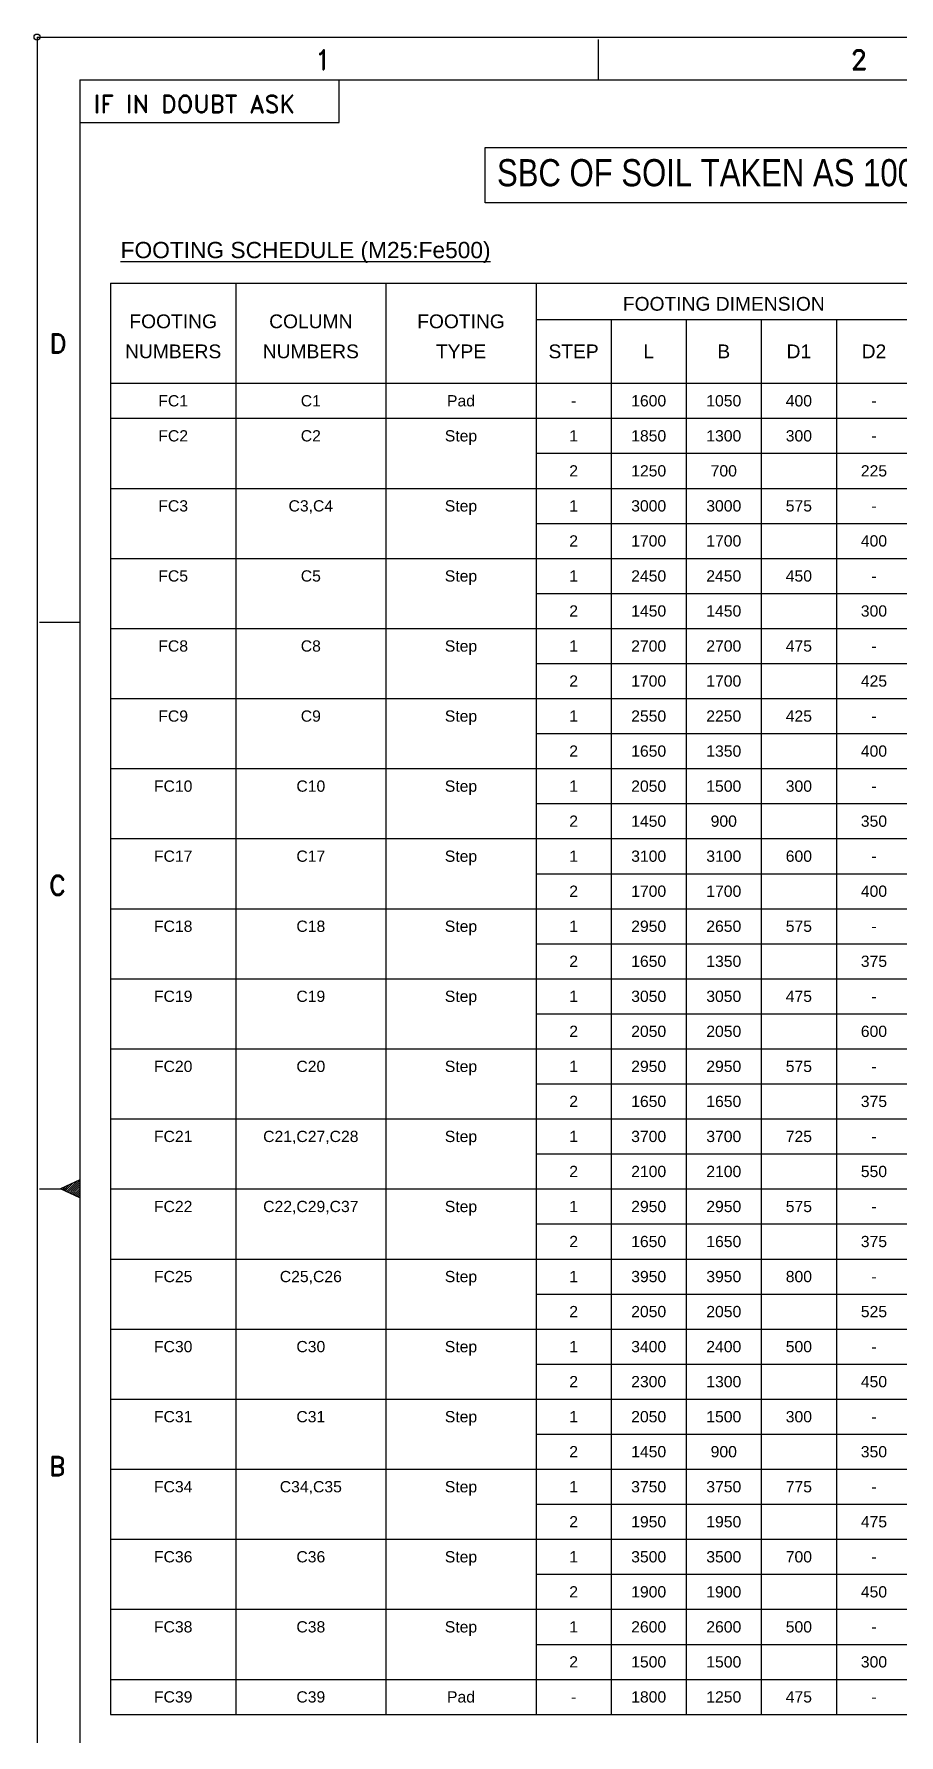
# Model space of a CAD drawing. Extents: x 1878645 to 3043969, y -1160829 to -603973.
# Drawn here: x 2199847 to 2217127, y -665230 to -631240 of the extents above; entities that cross this region are included whole.
import ezdxf
from ezdxf.enums import TextEntityAlignment as Align

# ---------------------------------------------------------------- set-up
doc = ezdxf.new("R2010")
doc.units = 0
doc.header["$LTSCALE"] = 100
for name, color, linetype in [('A-ANNO-TEXT', 8, 'Continuous'), ('Labels', 4, 'Continuous'), ('Schedule Border', 60, 'Continuous'), ('Schedule Header', 4, 'Continuous'), ('Schedule Line', 60, 'Continuous'), ('Text', 31, 'Continuous')]:
    doc.layers.add(name, color=color, linetype=linetype)
doc.styles.add('DIM-1', font='ARIALN.TTF')
doc.styles.add('ROMAND', font='romand__.ttf', dxfattribs={"height": 5})
doc.styles.add('SC-FGT2', font='sanss___.ttf')
doc.styles.add('SC-FTG1', font='sanss___.ttf')

# ---------------------------------------------------------------- blocks, each defined once
blk = doc.blocks.new('*X289')
at = {"color": 0}
for p, q in [((26761.61, 3279.03), (26761.63, 3279.06)), ((26761.63, 3279.06), (26761.71, 3279.13)), ((26761.8, 3278.94), (26761.92, 3279.06)), ((26761.92, 3279.06), (26762.24, 3279.38)), ((26761.99, 3278.85), (26762.2, 3279.06)), ((26762.19, 3278.76), (26762.48, 3279.06)), ((26762.2, 3279.06), (26762.76, 3279.62)), ((26762.38, 3278.67), (26762.77, 3279.06)), ((26762.48, 3279.06), (26763.29, 3279.87)), ((26762.57, 3278.58), (26763.05, 3279.06)), ((26762.77, 3279.06), (26763.82, 3280.11)), ((26762.77, 3278.49), (26763.33, 3279.06)), ((26762.96, 3278.4), (26763.61, 3279.06)), ((26763.05, 3279.06), (26764.22, 3280.23)), ((26763.15, 3278.31), (26763.9, 3279.06)), ((26763.33, 3279.06), (26764.22, 3279.94)), ((26763.35, 3278.22), (26764.18, 3279.06)), ((26763.54, 3278.14), (26764.22, 3278.81)), ((26763.61, 3279.06), (26764.22, 3279.66)), ((26763.73, 3278.05), (26764.22, 3278.53)), ((26763.9, 3279.06), (26764.22, 3279.38)), ((26763.93, 3277.96), (26764.22, 3278.25)), ((26764.18, 3279.06), (26764.22, 3279.1)), ((26764.12, 3277.87), (26764.22, 3277.96))]:
    blk.add_line(p, q, dxfattribs=at)

msp = doc.modelspace()

# ---------------------------------------------------------------- linework, layer by layer
at = {"color": 35}
for q in [(2199907.39436, -677821.42012), (2232517.54747, -631300.18979)]:
    msp.add_line((2199907.39436, -631300.18979), q, dxfattribs=at)
for p, q in [((2211117.1345, -631348.7168), (2211117.1345, -632157.50036)), ((2200764.70494, -632157.50036), (2200764.70494, -676964.10955)), ((2200764.70494, -632157.50036), (2231660.2369, -632157.50036)), ((2205940.35934, -633008.57019), (2205940.35934, -632157.50036)), ((2200764.70494, -633008.57019), (2205940.35934, -633008.57019)), ((2199955.92138, -642995.20006), (2200764.70494, -642995.20006)), ((2200764.70494, -654138.13082), (2200375.5712, -654318.16989)), ((2199955.92138, -654318.16989), (2200375.5712, -654318.16989)), ((2200764.70494, -654498.20895), (2200375.5712, -654318.16989))]:
    msp.add_line(p, q)
msp.add_circle((2199907.39436, -631300.18979), 60.03849)
at = {"layer": 'A-ANNO-TEXT', "color": 2}
msp.add_lwpolyline([(2208857.42852, -633504.66016), (2222921.30348, -633504.66016), (2222921.30348, -634616.07282), (2208857.42852, -634616.07282)], close=True, dxfattribs=at)
at = {"layer": 'Schedule Border'}
for p, q in [((2201377.18288, -636219.18421), (2231377.18288, -636219.18421)), ((2201377.18288, -636219.18421), (2201377.18288, -664819.18421)), ((2203877.18288, -636219.18421), (2203877.18288, -664819.18421)), ((2206877.18288, -636219.18421), (2206877.18288, -664819.18421)), ((2209877.18288, -636219.18421), (2209877.18288, -664819.18421)), ((2201377.18288, -638219.18421), (2231377.18288, -638219.18421))]:
    msp.add_line(p, q, dxfattribs=at)
at = {"layer": 'Schedule Line'}
for p, q in [((2209877.18288, -636944.18421), (2231377.18288, -636944.18421)), ((2211377.18288, -636944.18421), (2211377.18288, -664819.18421)), ((2212877.18288, -636944.18421), (2212877.18288, -664819.18421)), ((2214377.18288, -636944.18421), (2214377.18288, -664819.18421)), ((2215877.18288, -636944.18421), (2215877.18288, -664819.18421)), ((2201377.18288, -638919.18421), (2231377.18288, -638919.18421)), ((2209877.18288, -639619.18421), (2231377.18288, -639619.18421)), ((2201377.18288, -640319.18421), (2231377.18288, -640319.18421)), ((2209877.18288, -641019.18421), (2231377.18288, -641019.18421)), ((2201377.18288, -641719.18421), (2231377.18288, -641719.18421)), ((2209877.18288, -642419.18421), (2231377.18288, -642419.18421)), ((2201377.18288, -643119.18421), (2231377.18288, -643119.18421)), ((2201377.18288, -643119.18421), (2231377.18288, -643119.18421)), ((2209877.18288, -643819.18421), (2231377.18288, -643819.18421)), ((2201377.18288, -644519.18421), (2231377.18288, -644519.18421)), ((2209877.18288, -645219.18421), (2231377.18288, -645219.18421)), ((2201377.18288, -645919.18421), (2231377.18288, -645919.18421)), ((2209877.18288, -646619.18421), (2231377.18288, -646619.18421)), ((2201377.18288, -647319.18421), (2231377.18288, -647319.18421)), ((2209877.18288, -648019.18421), (2231377.18288, -648019.18421)), ((2201377.18288, -648719.18421), (2231377.18288, -648719.18421)), ((2209877.18288, -649419.18421), (2231377.18288, -649419.18421)), ((2201377.18288, -650119.18421), (2231377.18288, -650119.18421)), ((2209877.18288, -650819.18421), (2231377.18288, -650819.18421)), ((2201377.18288, -651519.18421), (2231377.18288, -651519.18421)), ((2209877.18288, -652219.18421), (2231377.18288, -652219.18421)), ((2201377.18288, -652919.18421), (2231377.18288, -652919.18421)), ((2209877.18288, -653619.18421), (2231377.18288, -653619.18421)), ((2201377.18288, -654319.18421), (2231377.18288, -654319.18421)), ((2209877.18288, -655019.18421), (2231377.18288, -655019.18421)), ((2201377.18288, -655719.18421), (2231377.18288, -655719.18421)), ((2201377.18288, -655719.18421), (2231377.18288, -655719.18421)), ((2209877.18288, -656419.18421), (2231377.18288, -656419.18421)), ((2201377.18288, -657119.18421), (2231377.18288, -657119.18421)), ((2209877.18288, -657819.18421), (2231377.18288, -657819.18421)), ((2201377.18288, -658519.18421), (2231377.18288, -658519.18421)), ((2209877.18288, -659219.18421), (2231377.18288, -659219.18421)), ((2201377.18288, -659919.18421), (2231377.18288, -659919.18421)), ((2201377.18288, -659919.18421), (2231377.18288, -659919.18421)), ((2209877.18288, -660619.18421), (2231377.18288, -660619.18421)), ((2201377.18288, -661319.18421), (2231377.18288, -661319.18421)), ((2209877.18288, -662019.18421), (2231377.18288, -662019.18421)), ((2201377.18288, -662719.18421), (2231377.18288, -662719.18421)), ((2209877.18288, -663419.18421), (2231377.18288, -663419.18421)), ((2201377.18288, -664119.18421), (2231377.18288, -664119.18421)), ((2201377.18288, -664819.18421), (2231377.18288, -664819.18421))]:
    msp.add_line(p, q, dxfattribs=at)

# ---------------------------------------------------------------- block references
at = {"xscale": 145.5810406692478, "yscale": 145.5810406692478, "zscale": 145.5810406692478}
msp.add_blockref('*X289', (-1695598.04648, -1131686.84131), dxfattribs=at)

# ---------------------------------------------------------------- texts
at = {"style": 'ROMAND'}
for s, height, p in [('1', 388.21611, (2205455.54209, -631946.96506)), ('2', 388.21611, (2216161.35434, -631946.96506)), ('IF IN DOUBT ASK', 349.3944976, (2201037.88756, -632812.5281)), ('D', 388.21611, (2200150.9003, -637618.18748)), ('C', 388.21611, (2200142.72435, -648445.82343)), ('B', 388.21611, (2200142.72435, -660052.15229))]:
    msp.add_text(s, height=height, dxfattribs=at).set_placement(p)
at = {"layer": 'A-ANNO-TEXT', "color": 2, "style": 'DIM-1'}
msp.add_text('  SBC OF SOIL TAKEN AS 100 T/Sq m  (TYPE-B)', height=541.9584, dxfattribs=at).set_placement((2208751.44465, -634282.25855))
at = {"layer": 'Labels', "style": 'SC-FTG1'}
msp.add_text('%%uFOOTING SCHEDULE (M25:Fe500)', height=325, dxfattribs=at).set_placement((2201577.18288, -635719.18421))
at = {"layer": 'Schedule Header', "style": 'SC-FTG1'}
for s, p in [('FOOTING DIMENSION', (2213627.18288, -636769.18421)), ('FOOTING', (2202627.18288, -637119.18421)), ('COLUMN', (2205377.18288, -637119.18421)), ('FOOTING', (2208377.18288, -637119.18421)), ('NUMBERS', (2202627.18288, -637719.18421)), ('NUMBERS', (2205377.18288, -637719.18421)), ('TYPE', (2208377.18288, -637719.18421)), ('STEP', (2210627.18288, -637719.18421)), ('L', (2212127.18288, -637719.18421)), ('B', (2213627.18288, -637719.18421)), ('D1', (2215127.18288, -637719.18421)), ('D2', (2216627.18288, -637719.18421))]:
    msp.add_text(s, height=275, dxfattribs=at).set_placement(p, align=Align.CENTER)
at = {"layer": 'Text', "style": 'SC-FGT2'}
for s, p in [('FC1', (2202627.18288, -638569.18421)), ('C1', (2205377.18288, -638569.18421)), ('Pad', (2208377.18288, -638569.18421)), ('-', (2210627.18288, -638569.18421)), ('1600', (2212127.18288, -638569.18421)), ('1050', (2213627.18288, -638569.18421)), ('400', (2215127.18288, -638569.18421)), ('-', (2216627.18288, -638569.18421)), ('FC2', (2202627.18288, -639269.18421)), ('C2', (2205377.18288, -639269.18421)), ('Step', (2208377.18288, -639269.18421)), ('1', (2210627.18288, -639269.18421)), ('1850', (2212127.18288, -639269.18421)), ('1300', (2213627.18288, -639269.18421)), ('300', (2215127.18288, -639269.18421)), ('-', (2216627.18288, -639269.18421)), ('2', (2210627.18288, -639969.18421)), ('1250', (2212127.18288, -639969.18421)), ('700', (2213627.18288, -639969.18421)), ('225', (2216627.18288, -639969.18421)), ('FC3', (2202627.18288, -640669.18421)), ('C3,C4', (2205377.18288, -640669.18421)), ('Step', (2208377.18288, -640669.18421)), ('1', (2210627.18288, -640669.18421)), ('3000', (2212127.18288, -640669.18421)), ('3000', (2213627.18288, -640669.18421)), ('575', (2215127.18288, -640669.18421)), ('-', (2216627.18288, -640669.18421)), ('2', (2210627.18288, -641369.18421)), ('1700', (2212127.18288, -641369.18421)), ('1700', (2213627.18288, -641369.18421)), ('400', (2216627.18288, -641369.18421)), ('FC5', (2202627.18288, -642069.18421)), ('C5', (2205377.18288, -642069.18421)), ('Step', (2208377.18288, -642069.18421)), ('1', (2210627.18288, -642069.18421)), ('2450', (2212127.18288, -642069.18421)), ('2450', (2213627.18288, -642069.18421)), ('450', (2215127.18288, -642069.18421)), ('-', (2216627.18288, -642069.18421)), ('2', (2210627.18288, -642769.18421)), ('1450', (2212127.18288, -642769.18421)), ('1450', (2213627.18288, -642769.18421)), ('300', (2216627.18288, -642769.18421)), ('FC8', (2202627.18288, -643469.18421)), ('C8', (2205377.18288, -643469.18421)), ('Step', (2208377.18288, -643469.18421)), ('1', (2210627.18288, -643469.18421)), ('2700', (2212127.18288, -643469.18421)), ('2700', (2213627.18288, -643469.18421)), ('475', (2215127.18288, -643469.18421)), ('-', (2216627.18288, -643469.18421)), ('2', (2210627.18288, -644169.18421)), ('1700', (2212127.18288, -644169.18421)), ('1700', (2213627.18288, -644169.18421)), ('425', (2216627.18288, -644169.18421)), ('FC9', (2202627.18288, -644869.18421)), ('C9', (2205377.18288, -644869.18421)), ('Step', (2208377.18288, -644869.18421)), ('1', (2210627.18288, -644869.18421)), ('2550', (2212127.18288, -644869.18421)), ('2250', (2213627.18288, -644869.18421)), ('425', (2215127.18288, -644869.18421)), ('-', (2216627.18288, -644869.18421)), ('2', (2210627.18288, -645569.18421)), ('1650', (2212127.18288, -645569.18421)), ('1350', (2213627.18288, -645569.18421)), ('400', (2216627.18288, -645569.18421)), ('FC10', (2202627.18288, -646269.18421)), ('C10', (2205377.18288, -646269.18421)), ('Step', (2208377.18288, -646269.18421)), ('1', (2210627.18288, -646269.18421)), ('2050', (2212127.18288, -646269.18421)), ('1500', (2213627.18288, -646269.18421)), ('300', (2215127.18288, -646269.18421)), ('-', (2216627.18288, -646269.18421)), ('2', (2210627.18288, -646969.18421)), ('1450', (2212127.18288, -646969.18421)), ('900', (2213627.18288, -646969.18421)), ('350', (2216627.18288, -646969.18421)), ('FC17', (2202627.18288, -647669.18421)), ('C17', (2205377.18288, -647669.18421)), ('Step', (2208377.18288, -647669.18421)), ('1', (2210627.18288, -647669.18421)), ('3100', (2212127.18288, -647669.18421)), ('3100', (2213627.18288, -647669.18421)), ('600', (2215127.18288, -647669.18421)), ('-', (2216627.18288, -647669.18421)), ('2', (2210627.18288, -648369.18421)), ('1700', (2212127.18288, -648369.18421)), ('1700', (2213627.18288, -648369.18421)), ('400', (2216627.18288, -648369.18421)), ('FC18', (2202627.18288, -649069.18421)), ('C18', (2205377.18288, -649069.18421)), ('Step', (2208377.18288, -649069.18421)), ('1', (2210627.18288, -649069.18421)), ('2950', (2212127.18288, -649069.18421)), ('2650', (2213627.18288, -649069.18421)), ('575', (2215127.18288, -649069.18421)), ('-', (2216627.18288, -649069.18421)), ('2', (2210627.18288, -649769.18421)), ('1650', (2212127.18288, -649769.18421)), ('1350', (2213627.18288, -649769.18421)), ('375', (2216627.18288, -649769.18421)), ('FC19', (2202627.18288, -650469.18421)), ('C19', (2205377.18288, -650469.18421)), ('Step', (2208377.18288, -650469.18421)), ('1', (2210627.18288, -650469.18421)), ('3050', (2212127.18288, -650469.18421)), ('3050', (2213627.18288, -650469.18421)), ('475', (2215127.18288, -650469.18421)), ('-', (2216627.18288, -650469.18421)), ('2', (2210627.18288, -651169.18421)), ('2050', (2212127.18288, -651169.18421)), ('2050', (2213627.18288, -651169.18421)), ('600', (2216627.18288, -651169.18421)), ('FC20', (2202627.18288, -651869.18421)), ('C20', (2205377.18288, -651869.18421)), ('Step', (2208377.18288, -651869.18421)), ('1', (2210627.18288, -651869.18421)), ('2950', (2212127.18288, -651869.18421)), ('2950', (2213627.18288, -651869.18421)), ('575', (2215127.18288, -651869.18421)), ('-', (2216627.18288, -651869.18421)), ('2', (2210627.18288, -652569.18421)), ('1650', (2212127.18288, -652569.18421)), ('1650', (2213627.18288, -652569.18421)), ('375', (2216627.18288, -652569.18421)), ('FC21', (2202627.18288, -653269.18421)), ('C21,C27,C28', (2205377.18288, -653269.18421)), ('Step', (2208377.18288, -653269.18421)), ('1', (2210627.18288, -653269.18421)), ('3700', (2212127.18288, -653269.18421)), ('3700', (2213627.18288, -653269.18421)), ('725', (2215127.18288, -653269.18421)), ('-', (2216627.18288, -653269.18421)), ('2', (2210627.18288, -653969.18421)), ('2100', (2212127.18288, -653969.18421)), ('2100', (2213627.18288, -653969.18421)), ('550', (2216627.18288, -653969.18421)), ('FC22', (2202627.18288, -654669.18421)), ('C22,C29,C37', (2205377.18288, -654669.18421)), ('Step', (2208377.18288, -654669.18421)), ('1', (2210627.18288, -654669.18421)), ('2950', (2212127.18288, -654669.18421)), ('2950', (2213627.18288, -654669.18421)), ('575', (2215127.18288, -654669.18421)), ('-', (2216627.18288, -654669.18421)), ('2', (2210627.18288, -655369.18421)), ('1650', (2212127.18288, -655369.18421)), ('1650', (2213627.18288, -655369.18421)), ('375', (2216627.18288, -655369.18421)), ('FC25', (2202627.18288, -656069.18421)), ('C25,C26', (2205377.18288, -656069.18421)), ('Step', (2208377.18288, -656069.18421)), ('1', (2210627.18288, -656069.18421)), ('3950', (2212127.18288, -656069.18421)), ('3950', (2213627.18288, -656069.18421)), ('800', (2215127.18288, -656069.18421)), ('-', (2216627.18288, -656069.18421)), ('2', (2210627.18288, -656769.18421)), ('2050', (2212127.18288, -656769.18421)), ('2050', (2213627.18288, -656769.18421)), ('525', (2216627.18288, -656769.18421)), ('FC30', (2202627.18288, -657469.18421)), ('C30', (2205377.18288, -657469.18421)), ('Step', (2208377.18288, -657469.18421)), ('1', (2210627.18288, -657469.18421)), ('3400', (2212127.18288, -657469.18421)), ('2400', (2213627.18288, -657469.18421)), ('500', (2215127.18288, -657469.18421)), ('-', (2216627.18288, -657469.18421)), ('2', (2210627.18288, -658169.18421)), ('2300', (2212127.18288, -658169.18421)), ('1300', (2213627.18288, -658169.18421)), ('450', (2216627.18288, -658169.18421)), ('FC31', (2202627.18288, -658869.18421)), ('C31', (2205377.18288, -658869.18421)), ('Step', (2208377.18288, -658869.18421)), ('1', (2210627.18288, -658869.18421)), ('2050', (2212127.18288, -658869.18421)), ('1500', (2213627.18288, -658869.18421)), ('300', (2215127.18288, -658869.18421)), ('-', (2216627.18288, -658869.18421)), ('2', (2210627.18288, -659569.18421)), ('1450', (2212127.18288, -659569.18421)), ('900', (2213627.18288, -659569.18421)), ('350', (2216627.18288, -659569.18421)), ('FC34', (2202627.18288, -660269.18421)), ('C34,C35', (2205377.18288, -660269.18421)), ('Step', (2208377.18288, -660269.18421)), ('1', (2210627.18288, -660269.18421)), ('3750', (2212127.18288, -660269.18421)), ('3750', (2213627.18288, -660269.18421)), ('775', (2215127.18288, -660269.18421)), ('-', (2216627.18288, -660269.18421)), ('2', (2210627.18288, -660969.18421)), ('1950', (2212127.18288, -660969.18421)), ('1950', (2213627.18288, -660969.18421)), ('475', (2216627.18288, -660969.18421)), ('FC36', (2202627.18288, -661669.18421)), ('C36', (2205377.18288, -661669.18421)), ('Step', (2208377.18288, -661669.18421)), ('1', (2210627.18288, -661669.18421)), ('3500', (2212127.18288, -661669.18421)), ('3500', (2213627.18288, -661669.18421)), ('700', (2215127.18288, -661669.18421)), ('-', (2216627.18288, -661669.18421)), ('2', (2210627.18288, -662369.18421)), ('1900', (2212127.18288, -662369.18421)), ('1900', (2213627.18288, -662369.18421)), ('450', (2216627.18288, -662369.18421)), ('FC38', (2202627.18288, -663069.18421)), ('C38', (2205377.18288, -663069.18421)), ('Step', (2208377.18288, -663069.18421)), ('1', (2210627.18288, -663069.18421)), ('2600', (2212127.18288, -663069.18421)), ('2600', (2213627.18288, -663069.18421)), ('500', (2215127.18288, -663069.18421)), ('-', (2216627.18288, -663069.18421)), ('2', (2210627.18288, -663769.18421)), ('1500', (2212127.18288, -663769.18421)), ('1500', (2213627.18288, -663769.18421)), ('300', (2216627.18288, -663769.18421)), ('FC39', (2202627.18288, -664469.18421)), ('C39', (2205377.18288, -664469.18421)), ('Pad', (2208377.18288, -664469.18421)), ('-', (2210627.18288, -664469.18421)), ('1800', (2212127.18288, -664469.18421)), ('1250', (2213627.18288, -664469.18421)), ('475', (2215127.18288, -664469.18421)), ('-', (2216627.18288, -664469.18421))]:
    msp.add_text(s, height=225, dxfattribs=at).set_placement(p, align=Align.MIDDLE_CENTER)

doc.saveas('drawing.dxf')
